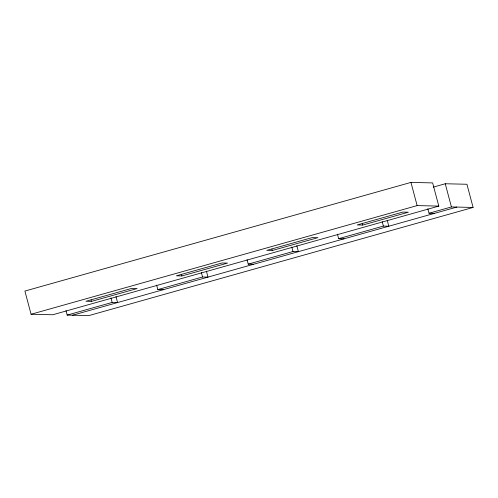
<?xml version="1.0" encoding="UTF-8"?>
<svg xmlns="http://www.w3.org/2000/svg" width="498" height="498" viewBox="0 0 498 498"><rect width="100%" height="100%" fill="white"/><g stroke="black" fill="none" stroke-linecap="round" stroke-linejoin="round"><path stroke-width="0.75" d="M410.956 182.405L24.9 291.062L31.069 314.257L52.751 314.755L438.806 206.097L432.638 182.909L410.956 182.405L417.131 205.593L438.806 206.097M433.316 187.111L445.249 183.756L466.931 184.26L473.1 207.448L88.862 315.595L67.18 315.091L65.991 310.603M31.069 314.257L417.131 205.593M91.47 301.396L137.131 288.547L131.603 288.423L85.942 301.271L91.47 301.396L91.072 299.902M181.882 275.954L227.536 263.1L222.008 262.975L176.354 275.824L181.882 275.954L181.484 274.454M272.288 250.506L317.948 237.658L312.42 237.527L266.76 250.376L272.288 250.506L271.889 249.012M362.7 225.059L408.354 212.21L402.826 212.08L357.172 224.934L362.7 225.059L362.301 223.565M67.18 315.091L112.162 302.435L117.578 302.56L115.99 296.571M156.621 285.093L157.816 289.581L202.568 276.988L207.99 277.112L206.396 271.13M247.033 259.645L248.228 264.139L292.98 251.54L298.402 251.664L296.808 245.682M337.445 234.203L338.634 238.691L383.392 226.092L388.807 226.223L387.214 220.234M427.85 208.755L429.046 213.244L451.425 206.944L473.1 207.448M72.602 315.215L456.84 207.068M429.046 213.244L434.468 213.368M338.634 238.691L344.056 238.816M248.228 264.139L253.644 264.264M157.816 289.581L163.238 289.705M445.249 183.756L451.425 206.944M382.196 221.604L383.392 226.092M291.784 247.052L292.98 251.54M201.379 272.499L202.568 276.988M110.967 297.947L112.162 302.435"/></g></svg>
